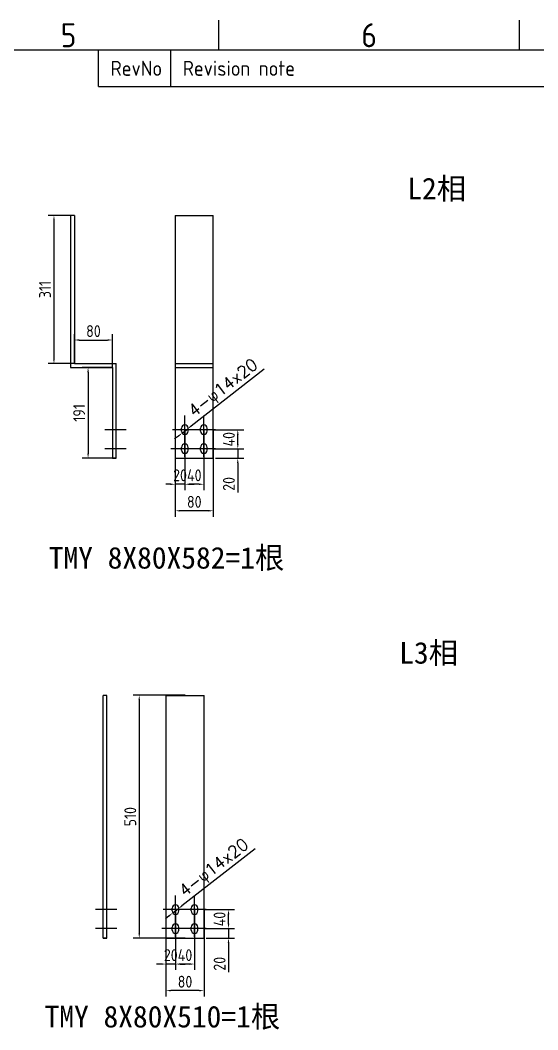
# Model space of a CAD drawing. Extents: x 619634 to 631942, y -3666 to 10046.
# Drawn here: x 629219 to 630307, y 2229 to 4350 of the extents above; entities that cross this region are included whole.
import ezdxf
from ezdxf.enums import TextEntityAlignment as Align

# ---------------------------------------------------------------- set-up
doc = ezdxf.new("R2010")
doc.units = 0
doc.header["$LTSCALE"] = 1000
doc.header["$MEASUREMENT"] = 0
doc.header["$PDMODE"] = 35
doc.layers.get('Defpoints').update_dxf_attribs({"linetype": 'CONTINUOUS'})
for name, color, linetype in [('FRAME025', 7, 'CONTINUOUS'), ('FRAME050', 6, 'CONTINUOUS'), ('FRAME070', 5, 'CONTINUOUS'), ('标注', 3, 'CONTINUOUS')]:
    doc.layers.add(name, color=color, linetype=linetype)
doc.styles.add('ISOCP', font='isocp.shx')
doc.styles.get("Standard").update_dxf_attribs({"font": 'GBENOR', "bigfont": 'GBCBIG'})
doc.styles.add('STYLE2', font='', dxfattribs={"height": 7})
doc.styles.get('STYLE2').set_extended_font_data('SimSun')
doc.dimstyles.get("Standard").update_dxf_attribs({"dimscale": 100, "dimtxt": 3.5, "dimasz": 3.5, "dimexe": 0, "dimexo": 0, "dimgap": 0.2, "dimtad": 1, "dimdec": 0, "dimzin": 0, "dimdsep": 46, "dimtxsty": 'Standard', "dimcen": 0.09, "dimclrd": 3, "dimclre": 3, "dimclrt": 3, "dimadec": 0, "dimazin": 0, "dimtfac": 1, "dimtdec": 0, "dimtmove": 2, "dimatfit": 3, "dimfxl": 1, "dimtolj": 1, "dimtzin": 0, "dimarcsym": 0})
doc.dimstyles.new('STANDARD$0', dxfattribs={"dimtxt": 5, "dimasz": 5, "dimexe": 2.5, "dimexo": 0, "dimgap": 1.25, "dimtad": 1, "dimdec": 0, "dimzin": 0, "dimdsep": 46, "dimtxsty": 'Standard', "dimcen": 0, "dimadec": 0, "dimazin": 0, "dimtfac": 0.514286, "dimtdec": 0, "dimtix": 1, "dimtmove": 0, "dimatfit": 3, "dimfxl": 1, "dimtolj": 1, "dimtzin": 0, "dimarcsym": 0})

# ---------------------------------------------------------------- blocks, each defined once
blk = doc.blocks.new('*D2016')
at = {"layer": 'Defpoints', "color": 0}
for p in [(629544.9, 3489.7), (629624.9, 3489.7), (629544.9, 3319.5)]:
    blk.add_point(p, dxfattribs=at)
at = {"layer": '标注', "color": 0, "lineweight": -2}
for p, q in [((629544.9, 3489.7), (629544.9, 3307)), ((629624.9, 3489.7), (629624.9, 3307)), ((629614.9, 3319.5), (629554.9, 3319.5))]:
    blk.add_line(p, q, dxfattribs=at)
at = {"layer": '标注', "color": 0}
for points in [[(629554.9, 3321.1), (629554.9, 3317.8), (629544.9, 3319.5)], [(629614.9, 3321.1), (629614.9, 3317.8), (629624.9, 3319.5)]]:
    blk.add_solid(points, dxfattribs=at)
at = {"layer": '标注', "color": 0, "insert": (629584.9, 3338.2), "char_height": 25, "attachment_point": 5}
blk.add_mtext('\\A1;80', dxfattribs=at)
blk = doc.blocks.new('*D2017')
at = {"layer": 'Defpoints', "color": 0}
for p in [(629564.9, 3489.7), (629604.9, 3489.7), (629564.9, 3375.2)]:
    blk.add_point(p, dxfattribs=at)
at = {"layer": '标注', "color": 0, "lineweight": -2}
for p, q in [((629564.9, 3489.7), (629564.9, 3362.7)), ((629604.9, 3489.7), (629604.9, 3362.7)), ((629594.9, 3375.2), (629574.9, 3375.2))]:
    blk.add_line(p, q, dxfattribs=at)
at = {"layer": '标注', "color": 0}
for points in [[(629574.9, 3376.9), (629574.9, 3373.5), (629564.9, 3375.2)], [(629594.9, 3376.9), (629594.9, 3373.5), (629604.9, 3375.2)]]:
    blk.add_solid(points, dxfattribs=at)
at = {"layer": '标注', "color": 0, "insert": (629584.9, 3394), "char_height": 25, "attachment_point": 5}
blk.add_mtext('\\A1;40', dxfattribs=at)
blk = doc.blocks.new('*D2018')
at = {"layer": 'Defpoints', "color": 0}
for p in [(629624.9, 3489.7), (629676.3, 3489.7), (629624.9, 3449.7)]:
    blk.add_point(p, dxfattribs=at)
at = {"layer": '标注', "color": 0, "lineweight": -2}
for p, q in [((629624.9, 3489.7), (629688.8, 3489.7)), ((629676.3, 3459.7), (629676.3, 3479.7)), ((629624.9, 3449.7), (629688.8, 3449.7))]:
    blk.add_line(p, q, dxfattribs=at)
at = {"layer": '标注', "color": 0}
for points in [[(629674.7, 3479.7), (629678, 3479.7), (629676.3, 3489.7)], [(629674.7, 3459.7), (629678, 3459.7), (629676.3, 3449.7)]]:
    blk.add_solid(points, dxfattribs=at)
at = {"layer": '标注', "color": 0, "insert": (629657.6, 3469.7), "char_height": 25, "attachment_point": 5, "rotation": 90}
blk.add_mtext('\\A1;40', dxfattribs=at)
blk = doc.blocks.new('*D2019')
at = {"layer": 'Defpoints', "color": 0}
for p in [(629544.9, 3489.7), (629564.9, 3489.7), (629544.9, 3375.2)]:
    blk.add_point(p, dxfattribs=at)
at = {"layer": '标注', "color": 0, "lineweight": -2}
for p, q in [((629544.9, 3489.7), (629544.9, 3362.7)), ((629564.9, 3489.7), (629564.9, 3362.7)), ((629534.9, 3375.2), (629524.9, 3375.2)), ((629564.9, 3375.2), (629544.9, 3375.2)), ((629574.9, 3375.2), (629584.9, 3375.2))]:
    blk.add_line(p, q, dxfattribs=at)
at = {"layer": '标注', "color": 0}
for points in [[(629534.9, 3376.9), (629534.9, 3373.5), (629544.9, 3375.2)], [(629574.9, 3376.9), (629574.9, 3373.5), (629564.9, 3375.2)]]:
    blk.add_solid(points, dxfattribs=at)
at = {"layer": '标注', "color": 0, "insert": (629554.9, 3394), "char_height": 25, "attachment_point": 5}
blk.add_mtext('\\A1;20', dxfattribs=at)
blk = doc.blocks.new('*D2020')
at = {"layer": 'Defpoints', "color": 0}
for p in [(629624.9, 3449.7), (629676.3, 3449.7), (629629.5, 3429.7)]:
    blk.add_point(p, dxfattribs=at)
at = {"layer": '标注', "color": 0, "lineweight": -2}
for p, q in [((629676.3, 3459.7), (629676.3, 3469.7)), ((629624.9, 3449.7), (629688.8, 3449.7)), ((629676.3, 3449.7), (629676.3, 3429.7)), ((629629.5, 3429.7), (629688.8, 3429.7)), ((629676.3, 3419.7), (629676.3, 3357.9))]:
    blk.add_line(p, q, dxfattribs=at)
at = {"layer": '标注', "color": 0}
for points in [[(629674.7, 3459.7), (629678, 3459.7), (629676.3, 3449.7)], [(629674.7, 3419.7), (629678, 3419.7), (629676.3, 3429.7)]]:
    blk.add_solid(points, dxfattribs=at)
at = {"layer": '标注', "color": 0, "insert": (629657.6, 3375.9), "char_height": 25, "attachment_point": 5, "rotation": 90}
blk.add_mtext('\\A1;20', dxfattribs=at)
blk = doc.blocks.new('*D2021')
at = {"layer": 'Defpoints', "color": 0}
for p in [(629559.3, 3482.6), (629570.4, 3491.2)]:
    blk.add_point(p, dxfattribs=at)
at = {"layer": '标注', "color": 0, "lineweight": -2}
for p, q in [((629732, 3617.2), (629578.3, 3497.4)), ((629559.3, 3482.6), (629570.4, 3491.2)), ((629551.4, 3476.5), (629543.6, 3470.3))]:
    blk.add_line(p, q, dxfattribs=at)
at = {"layer": '标注', "color": 0}
for points in [[(629550.4, 3477.8), (629552.5, 3475.2), (629559.3, 3482.6)], [(629577.2, 3498.7), (629579.3, 3496.1), (629570.4, 3491.2)]]:
    blk.add_solid(points, dxfattribs=at)
at = {"layer": '标注', "color": 0, "insert": (629647.1, 3575.7), "char_height": 25, "attachment_point": 5, "rotation": 37.9261}
blk.add_mtext('\\A1;{\\Ftxt.shx|c0;4-}φ{\\Ftxt.shx|c0;14x20}', dxfattribs=at)
blk = doc.blocks.new('*D2039')
at = {"layer": 'Defpoints', "color": 0}
for p in [(629325.1, 3939.7), (629290, 3628.6), (629333.1, 3628.6)]:
    blk.add_point(p, dxfattribs=at)
at = {"layer": '标注', "color": 0, "lineweight": -2}
for p, q in [((629325.1, 3939.7), (629277.5, 3939.7)), ((629290, 3929.7), (629290, 3638.6)), ((629333.1, 3628.6), (629277.5, 3628.6))]:
    blk.add_line(p, q, dxfattribs=at)
at = {"layer": '标注', "color": 0}
for points in [[(629288.3, 3929.7), (629291.7, 3929.7), (629290, 3939.7)], [(629288.3, 3638.6), (629291.7, 3638.6), (629290, 3628.6)]]:
    blk.add_solid(points, dxfattribs=at)
at = {"layer": '标注', "color": 0, "insert": (629271.2, 3784.2), "char_height": 25, "attachment_point": 5, "rotation": 90}
blk.add_mtext('\\A1;311', dxfattribs=at)
blk = doc.blocks.new('*D2040')
at = {"layer": 'Defpoints', "color": 0}
for p in [(629412.8, 3678.2), (629333.1, 3628.6), (629412.8, 3620.6)]:
    blk.add_point(p, dxfattribs=at)
at = {"layer": '标注', "color": 0, "lineweight": -2}
for p, q in [((629333.1, 3628.6), (629333.1, 3690.7)), ((629412.8, 3620.6), (629412.8, 3690.7)), ((629343.1, 3678.2), (629402.8, 3678.2))]:
    blk.add_line(p, q, dxfattribs=at)
at = {"layer": '标注', "color": 0}
for points in [[(629343.1, 3679.9), (629343.1, 3676.5), (629333.1, 3678.2)], [(629402.8, 3679.9), (629402.8, 3676.5), (629412.8, 3678.2)]]:
    blk.add_solid(points, dxfattribs=at)
at = {"layer": '标注', "color": 0, "insert": (629373, 3696.9), "char_height": 25, "attachment_point": 5}
blk.add_mtext('\\A1;80', dxfattribs=at)
blk = doc.blocks.new('*D2041')
at = {"layer": 'Defpoints', "color": 0}
for p in [(629412.8, 3620.6), (629361.7, 3429.7), (629412.8, 3429.7)]:
    blk.add_point(p, dxfattribs=at)
at = {"layer": '标注', "color": 0, "lineweight": -2}
for p, q in [((629412.8, 3620.6), (629349.2, 3620.6)), ((629361.7, 3610.6), (629361.7, 3439.7)), ((629412.8, 3429.7), (629349.2, 3429.7))]:
    blk.add_line(p, q, dxfattribs=at)
at = {"layer": '标注', "color": 0}
for points in [[(629360.1, 3610.6), (629363.4, 3610.6), (629361.7, 3620.6)], [(629360.1, 3439.7), (629363.4, 3439.7), (629361.7, 3429.7)]]:
    blk.add_solid(points, dxfattribs=at)
at = {"layer": '标注', "color": 0, "insert": (629343, 3525.2), "char_height": 25, "attachment_point": 5, "rotation": 90}
blk.add_mtext('\\A1;191', dxfattribs=at)
blk = doc.blocks.new('*D2049')
at = {"layer": 'Defpoints', "color": 0}
for p in [(629525.4, 2481.8), (629605.4, 2481.8), (629525.4, 2311.5)]:
    blk.add_point(p, dxfattribs=at)
at = {"layer": '标注', "color": 0, "lineweight": -2}
for p, q in [((629525.4, 2481.8), (629525.4, 2299)), ((629605.4, 2481.8), (629605.4, 2299)), ((629595.4, 2311.5), (629535.4, 2311.5))]:
    blk.add_line(p, q, dxfattribs=at)
at = {"layer": '标注', "color": 0}
for points in [[(629535.4, 2313.2), (629535.4, 2309.8), (629525.4, 2311.5)], [(629595.4, 2313.2), (629595.4, 2309.8), (629605.4, 2311.5)]]:
    blk.add_solid(points, dxfattribs=at)
at = {"layer": '标注', "color": 0, "insert": (629565.4, 2330.2), "char_height": 25, "attachment_point": 5}
blk.add_mtext('\\A1;80', dxfattribs=at)
blk = doc.blocks.new('*D2050')
at = {"layer": 'Defpoints', "color": 0}
for p in [(629545.4, 2481.8), (629585.4, 2481.8), (629545.4, 2367.3)]:
    blk.add_point(p, dxfattribs=at)
at = {"layer": '标注', "color": 0, "lineweight": -2}
for p, q in [((629545.4, 2481.8), (629545.4, 2354.8)), ((629585.4, 2481.8), (629585.4, 2354.8)), ((629575.4, 2367.3), (629555.4, 2367.3))]:
    blk.add_line(p, q, dxfattribs=at)
at = {"layer": '标注', "color": 0}
for points in [[(629555.4, 2368.9), (629555.4, 2365.6), (629545.4, 2367.3)], [(629575.4, 2368.9), (629575.4, 2365.6), (629585.4, 2367.3)]]:
    blk.add_solid(points, dxfattribs=at)
at = {"layer": '标注', "color": 0, "insert": (629565.4, 2386), "char_height": 25, "attachment_point": 5}
blk.add_mtext('\\A1;40', dxfattribs=at)
blk = doc.blocks.new('*D2051')
at = {"layer": 'Defpoints', "color": 0}
for p in [(629605.4, 2481.8), (629656.8, 2481.8), (629605.4, 2441.8)]:
    blk.add_point(p, dxfattribs=at)
at = {"layer": '标注', "color": 0, "lineweight": -2}
for p, q in [((629605.4, 2481.8), (629669.3, 2481.8)), ((629656.8, 2451.8), (629656.8, 2471.8)), ((629605.4, 2441.8), (629669.3, 2441.8))]:
    blk.add_line(p, q, dxfattribs=at)
at = {"layer": '标注', "color": 0}
for points in [[(629655.2, 2471.8), (629658.5, 2471.8), (629656.8, 2481.8)], [(629655.2, 2451.8), (629658.5, 2451.8), (629656.8, 2441.8)]]:
    blk.add_solid(points, dxfattribs=at)
at = {"layer": '标注', "color": 0, "insert": (629638.1, 2461.8), "char_height": 25, "attachment_point": 5, "rotation": 90}
blk.add_mtext('\\A1;40', dxfattribs=at)
blk = doc.blocks.new('*D2052')
at = {"layer": 'Defpoints', "color": 0}
for p in [(629525.4, 2481.8), (629545.4, 2481.8), (629525.4, 2367.3)]:
    blk.add_point(p, dxfattribs=at)
at = {"layer": '标注', "color": 0, "lineweight": -2}
for p, q in [((629525.4, 2481.8), (629525.4, 2354.8)), ((629545.4, 2481.8), (629545.4, 2354.8)), ((629515.4, 2367.3), (629505.4, 2367.3)), ((629545.4, 2367.3), (629525.4, 2367.3)), ((629555.4, 2367.3), (629565.4, 2367.3))]:
    blk.add_line(p, q, dxfattribs=at)
at = {"layer": '标注', "color": 0}
for points in [[(629515.4, 2368.9), (629515.4, 2365.6), (629525.4, 2367.3)], [(629555.4, 2368.9), (629555.4, 2365.6), (629545.4, 2367.3)]]:
    blk.add_solid(points, dxfattribs=at)
at = {"layer": '标注', "color": 0, "insert": (629535.4, 2386), "char_height": 25, "attachment_point": 5}
blk.add_mtext('\\A1;20', dxfattribs=at)
blk = doc.blocks.new('*D2053')
at = {"layer": 'Defpoints', "color": 0}
for p in [(629605.4, 2441.8), (629656.8, 2441.8), (629610, 2421.8)]:
    blk.add_point(p, dxfattribs=at)
at = {"layer": '标注', "color": 0, "lineweight": -2}
for p, q in [((629656.8, 2451.8), (629656.8, 2461.8)), ((629605.4, 2441.8), (629669.3, 2441.8)), ((629656.8, 2441.8), (629656.8, 2421.8)), ((629610, 2421.8), (629669.3, 2421.8)), ((629656.8, 2411.8), (629656.8, 2349.9))]:
    blk.add_line(p, q, dxfattribs=at)
at = {"layer": '标注', "color": 0}
for points in [[(629655.2, 2451.8), (629658.5, 2451.8), (629656.8, 2441.8)], [(629655.2, 2411.8), (629658.5, 2411.8), (629656.8, 2421.8)]]:
    blk.add_solid(points, dxfattribs=at)
at = {"layer": '标注', "color": 0, "insert": (629638.1, 2367.9), "char_height": 25, "attachment_point": 5, "rotation": 90}
blk.add_mtext('\\A1;20', dxfattribs=at)
blk = doc.blocks.new('*D2054')
at = {"layer": 'Defpoints', "color": 0}
for p in [(629550.9, 2483.3), (629539.8, 2474.7)]:
    blk.add_point(p, dxfattribs=at)
at = {"layer": '标注', "color": 0, "lineweight": -2}
for p, q in [((629712.5, 2609.2), (629558.8, 2489.4)), ((629539.8, 2474.7), (629550.9, 2483.3)), ((629532, 2468.5), (629524.1, 2462.4))]:
    blk.add_line(p, q, dxfattribs=at)
at = {"layer": '标注', "color": 0}
for points in [[(629557.8, 2490.7), (629559.8, 2488.1), (629550.9, 2483.3)], [(629530.9, 2469.9), (629533, 2467.2), (629539.8, 2474.7)]]:
    blk.add_solid(points, dxfattribs=at)
at = {"layer": '标注', "color": 0, "insert": (629627.6, 2567.7), "char_height": 25, "attachment_point": 5, "rotation": 37.9261}
blk.add_mtext('\\A1;{\\Ftxt.shx|c0;4-}φ{\\Ftxt.shx|c0;14x20}', dxfattribs=at)
blk = doc.blocks.new('*D2055')
at = {"layer": 'Defpoints', "color": 0}
for p in [(629565.4, 2931.8), (629469.2, 2421.8), (629565.4, 2421.8)]:
    blk.add_point(p, dxfattribs=at)
at = {"layer": '标注', "color": 0, "lineweight": -2}
for p, q in [((629565.4, 2931.8), (629456.7, 2931.8)), ((629469.2, 2921.8), (629469.2, 2431.8)), ((629565.4, 2421.8), (629456.7, 2421.8))]:
    blk.add_line(p, q, dxfattribs=at)
at = {"layer": '标注', "color": 0}
for points in [[(629467.5, 2921.8), (629470.9, 2921.8), (629469.2, 2931.8)], [(629467.5, 2431.8), (629470.9, 2431.8), (629469.2, 2421.8)]]:
    blk.add_solid(points, dxfattribs=at)
at = {"layer": '标注', "color": 0, "insert": (629450.4, 2676.8), "char_height": 25, "attachment_point": 5, "rotation": 90}
blk.add_mtext('\\A1;510', dxfattribs=at)

msp = doc.modelspace()

# ---------------------------------------------------------------- linework, layer by layer
at = {"layer": 'FRAME050'}
for p, q in [((629636.45, 4286.843), (629636.45, 4350.023)), ((630268.25, 4286.843), (630268.25, 4350.023))]:
    msp.add_line(p, q, dxfattribs=at)
at = {"layer": 'FRAME070'}
for p, q in [((631815.705, 4286.843), (626984.928, 4286.843)), ((629383.73, 4211.027), (629383.73, 4286.843)), ((629535.362, 4211.027), (629535.362, 4286.843)), ((629383.73, 4211.027), (631815.705, 4211.027))]:
    msp.add_line(p, q, dxfattribs=at)
at = {"layer": '标注', "color": 0}
for p, q in [((629325.089, 3939.735), (629325.089, 3864.735)), ((629325.089, 3939.735), (629325.089, 3620.64)), ((629333.089, 3939.735), (629325.089, 3939.735)), ((629333.089, 3939.735), (629333.089, 3864.735)), ((629333.089, 3939.735), (629333.089, 3628.64)), ((629544.855, 3939.735), (629544.855, 3429.735)), ((629544.855, 3939.735), (629624.855, 3939.735)), ((629624.855, 3429.735), (629624.855, 3939.735)), ((629333.089, 3628.64), (629420.839, 3628.64)), ((629420.839, 3429.735), (629420.839, 3628.64)), ((629544.855, 3628.64), (629624.855, 3628.64)), ((629325.089, 3620.64), (629412.839, 3620.64)), ((629412.839, 3620.64), (629412.839, 3429.735)), ((629544.855, 3620.64), (629624.855, 3620.64)), ((629564.855, 3432.529), (629564.855, 3519.426)), ((629604.855, 3432.529), (629604.855, 3519.426)), ((629441.938, 3489.735), (629396.788, 3489.735)), ((629629.637, 3489.735), (629539.04, 3489.735)), ((629557.855, 3486.735), (629557.855, 3492.735)), ((629571.855, 3486.735), (629571.855, 3492.735)), ((629597.855, 3486.735), (629597.855, 3492.735)), ((629611.855, 3486.735), (629611.855, 3492.735)), ((629441.938, 3449.735), (629396.788, 3449.735)), ((629629.46, 3449.735), (629535.937, 3449.735)), ((629557.855, 3446.735), (629557.855, 3452.735)), ((629571.855, 3446.735), (629571.855, 3452.735)), ((629597.855, 3446.735), (629597.855, 3452.735)), ((629611.855, 3446.735), (629611.855, 3452.735)), ((629412.839, 3429.735), (629420.839, 3429.735)), ((629420.839, 3429.735), (629412.839, 3429.735)), ((629412.839, 3429.735), (629420.839, 3429.735)), ((629412.839, 3429.735), (629420.839, 3429.735)), ((629420.839, 3429.735), (629412.839, 3429.735)), ((629412.839, 3429.735), (629420.839, 3429.735)), ((629544.855, 3429.735), (629624.855, 3429.735)), ((629393.352, 2421.779), (629393.352, 2931.779)), ((629401.352, 2931.779), (629393.352, 2931.779)), ((629401.352, 2421.779), (629401.352, 2931.779)), ((629525.368, 2931.779), (629525.368, 2421.779)), ((629525.368, 2931.779), (629605.368, 2931.779)), ((629605.368, 2421.779), (629605.368, 2931.779)), ((629545.368, 2424.573), (629545.368, 2511.471)), ((629585.368, 2424.573), (629585.368, 2511.471)), ((629422.451, 2481.779), (629377.301, 2481.779)), ((629610.15, 2481.779), (629519.553, 2481.779)), ((629538.368, 2478.779), (629538.368, 2484.779)), ((629552.368, 2478.779), (629552.368, 2484.779)), ((629578.368, 2478.779), (629578.368, 2484.779)), ((629592.368, 2478.779), (629592.368, 2484.779)), ((629422.451, 2441.779), (629377.301, 2441.779)), ((629609.973, 2441.779), (629516.45, 2441.779)), ((629538.368, 2438.779), (629538.368, 2444.779)), ((629552.368, 2438.779), (629552.368, 2444.779)), ((629578.368, 2438.779), (629578.368, 2444.779)), ((629592.368, 2438.779), (629592.368, 2444.779)), ((629393.352, 2421.779), (629401.352, 2421.779)), ((629401.352, 2421.779), (629393.352, 2421.779)), ((629393.352, 2421.779), (629401.352, 2421.779)), ((629525.368, 2421.779), (629605.368, 2421.779))]:
    msp.add_line(p, q, dxfattribs=at)
for centre, start, end in [((629564.855, 3492.735), 0, 180), ((629604.855, 3492.735), 0, 180), ((629564.855, 3486.735), 180, 0), ((629604.855, 3486.735), 180, 0), ((629564.855, 3452.735), 0, 180), ((629604.855, 3452.735), 0, 180), ((629564.855, 3446.735), 180, 0), ((629604.855, 3446.735), 180, 0), ((629545.368, 2484.779), 0, 180), ((629585.368, 2484.779), 0, 180), ((629545.368, 2478.779), 180, 0), ((629585.368, 2478.779), 180, 0), ((629545.368, 2444.779), 0, 180), ((629585.368, 2444.779), 0, 180), ((629545.368, 2438.779), 180, 0), ((629585.368, 2438.779), 180, 0)]:
    msp.add_arc(centre, 7, start, end, dxfattribs=at)

# ---------------------------------------------------------------- texts
at = {"layer": 'FRAME025', "style": 'ISOCP'}
for s, p in [('RevNo', (629409.002, 4248.935)), ('Revision note', (629560.634, 4248.935))]:
    msp.add_text(s, height=31.59, dxfattribs=at).set_placement(p, align=Align.MIDDLE_LEFT)
at = {"layer": 'FRAME050', "style": 'ISOCP'}
for s, p in [('5', (629320.55, 4318.433)), ('6', (629952.35, 4318.433))]:
    msp.add_text(s, height=50.544, dxfattribs=at).set_placement(p, align=Align.MIDDLE)
at = {"layer": '标注', "color": 0, "style": 'STYLE2'}
for s, p in [('L2相', (630032.463, 3973.607)), ('TMY 8X80X582=1根', (629279.095, 3198.003)), ('L3相', (630015.56, 2998.29)), ('TMY 8X80X510=1根', (629270.384, 2234.127))]:
    msp.add_text(s, height=45.4896, dxfattribs=at).set_placement(p)

# ---------------------------------------------------------------- dimensions: what is measured, and where the dimension line sits
at = {"layer": '标注', "color": 0}
for base, p1, p2, angle, picture, middle in [((629289.997, 3628.64), (629325.089, 3939.735), (629333.089, 3628.64), 90, '*D2039', (629271.247, 3784.187)), ((629361.718, 3429.735), (629412.839, 3620.64), (629412.839, 3429.735), 90, '*D2041', (629342.968, 3525.187)), ((629544.855, 3375.206), (629564.855, 3489.735), (629544.855, 3489.735), 180, '*D2019', (629554.855, 3393.956)), ((629544.855, 3319.453), (629624.855, 3489.735), (629544.855, 3489.735), 180, '*D2016', (629584.855, 3338.203)), ((629564.855, 3375.206), (629604.855, 3489.735), (629564.855, 3489.735), 180, '*D2017', (629584.855, 3393.956)), ((629676.319, 3489.735), (629624.855, 3449.735), (629624.855, 3489.735), 270, '*D2018', (629657.569, 3469.735)), ((629469.196, 2421.779), (629565.368, 2931.779), (629565.368, 2421.779), 90, '*D2055', (629450.446, 2676.779)), ((629525.368, 2367.25), (629545.368, 2481.779), (629525.368, 2481.779), 180, '*D2052', (629535.368, 2386)), ((629525.368, 2311.498), (629605.368, 2481.779), (629525.368, 2481.779), 180, '*D2049', (629565.368, 2330.248)), ((629545.368, 2367.25), (629585.368, 2481.779), (629545.368, 2481.779), 180, '*D2050', (629565.368, 2386)), ((629656.832, 2481.779), (629605.368, 2441.779), (629605.368, 2481.779), 270, '*D2051', (629638.082, 2461.779))]:
    dim = msp.add_linear_dim(base=base, p1=p1, p2=p2, angle=angle, dimstyle='STANDARD$0', override={"dimscale": 5, "dimasz": 2}, dxfattribs=at)
    dim.commit()
    dim.dimension.update_dxf_attribs({"geometry": picture, "text_midpoint": middle})
dim = msp.add_linear_dim(base=(629412.839, 3678.185), p1=(629333.089, 3628.64), p2=(629412.839, 3620.64), dimstyle='STANDARD$0', override={"dimscale": 5, "dimasz": 2}, dxfattribs=at)
dim.commit()
dim.dimension.update_dxf_attribs({"geometry": '*D2040', "text_midpoint": (629372.964, 3696.935)})
for p1, p2, picture, middle in [((629559.334, 3482.638), (629570.377, 3491.243), '*D2021', (629647.116, 3575.683)), ((629539.847, 2474.682), (629550.89, 2483.287), '*D2054', (629627.629, 2567.727))]:
    dim = msp.add_diameter_dim_2p(p1=p1, p2=p2, text='{\\Ftxt.shx|c0;4-}φ{\\Ftxt.shx|c0;14x20}', dimstyle='Standard', override={"dimscale": 5, "dimtxt": 5, "dimasz": 2, "dimexe": 2.5, "dimgap": 1.25, "dimcen": 0, "dimclrd": 0, "dimclre": 0, "dimclrt": 0, "dimtfac": 0.514286, "dimtix": 1, "dimtmove": 0}, dxfattribs=at)
    dim.commit()
    dim.dimension.update_dxf_attribs({"geometry": picture, "text_midpoint": middle})
for base, p1, p2, picture, middle in [((629676.319, 3449.735), (629629.46, 3429.735), (629624.855, 3449.735), '*D2020', (629676.319, 3375.851)), ((629656.832, 2441.779), (629609.973, 2421.779), (629605.368, 2441.779), '*D2053', (629656.832, 2367.895))]:
    dim = msp.add_linear_dim(base=base, p1=p1, p2=p2, angle=270, dimstyle='STANDARD$0', override={"dimscale": 5, "dimasz": 2}, dxfattribs=at)
    dim.commit()
    dim.dimension.update_dxf_attribs({"geometry": picture, "text_midpoint": middle, "dimtype": 160})

doc.saveas('drawing.dxf')
